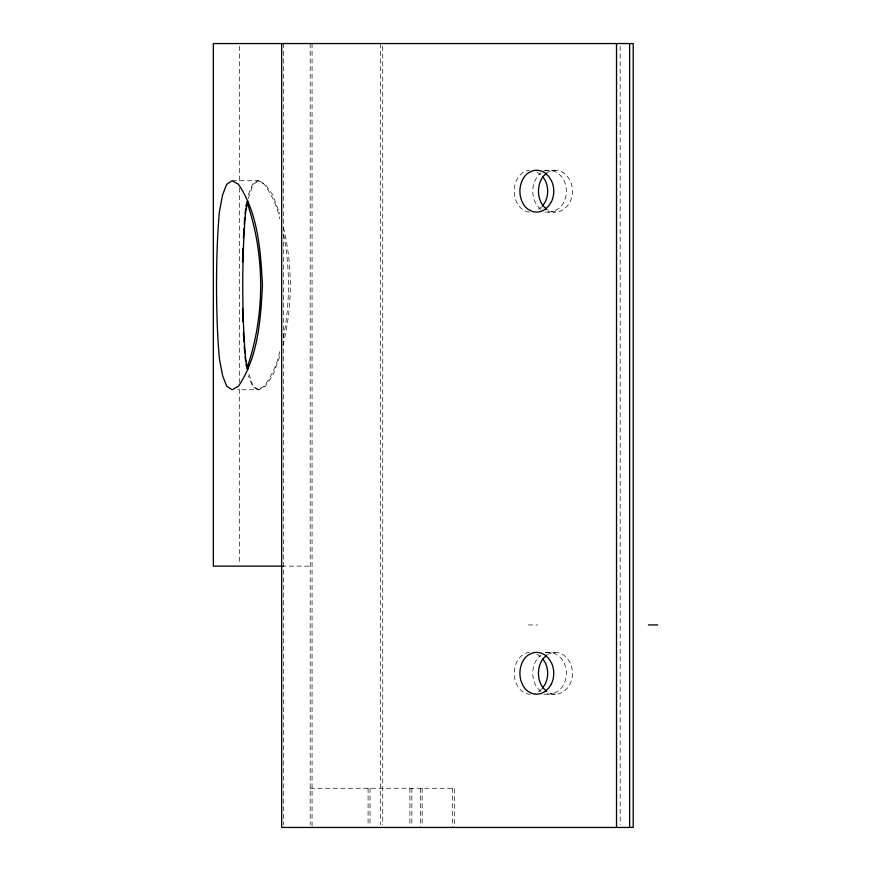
<?xml version="1.0" encoding="UTF-8"?>
<svg xmlns="http://www.w3.org/2000/svg" width="871" height="871" viewBox="0 0 871 871"><rect width="100%" height="100%" fill="white"/><g stroke="black" fill="none" stroke-linecap="round" stroke-linejoin="round"><path stroke-width="0.65" stroke-dasharray="4.36 3.27" d="M283.336 337.513C290.174 303.086 290.174 267.419 283.336 232.993M248.279 198.479L253.167 184.293L259.003 180.733L265.23 184.293L272.677 194.734L279.798 213.994M279.798 356.511L272.677 375.771L265.23 386.212L259.003 389.773L237.565 389.773M279.689 351.71C277.326 364.318 271.534 375.793 264.305 386.212L257.925 389.773L254.931 388.107L252.525 386.212L248.289 375.771M282.933 345.058C292.743 306.135 292.743 264.359 282.933 225.447M248.289 194.734L252.525 184.293L254.931 182.398L257.925 180.733L264.305 184.293C271.534 194.712 277.326 206.187 279.689 218.795M541.729 206.797L536.961 210.336M541.729 688.896L539.04 691.389L534.881 693.479M544.854 170.988C552.639 168.517 560.848 173.59 564.092 180.733A20.664 16.832 -90 0 1 564.092 201.637C560.848 208.779 552.639 213.852 544.854 211.381M545.834 652.923C553.357 650.833 560.968 656.124 564.092 662.831A20.664 16.832 -90 0 1 564.092 683.735C560.848 690.877 552.639 695.951 544.854 693.479M543.82 170.281L555.284 170.281M232.198 180.733L259.003 180.733M545.148 212.089L555.284 212.089M281.681 566.15L312.068 566.15M528.327 624.943L537.559 624.943M545.148 652.379L555.284 652.379M543.82 694.187L555.284 694.187M310.196 788.255L454.586 788.255L454.586 827.45M536.961 172.033L541.729 175.572M536.961 654.132L541.729 657.67M259.003 389.773L253.167 386.212L248.279 372.026M620.185 46.272L620.185 824.728M452.55 788.255L452.495 827.45M422.152 788.255L422.152 824.75M420.443 788.255L420.443 827.45M411.863 788.255L411.863 824.75M409.893 788.255L409.893 824.75M382.717 46.272L382.717 824.75M380.366 43.55L380.366 824.75M370.055 788.255L370.055 824.75M368.085 788.255L368.085 824.75M312.068 43.55L312.068 827.45M310.196 43.55L310.196 824.75M283.391 43.55L283.391 824.728M239.471 46.272L239.471 182.366M239.471 187.809L239.471 382.423M239.471 389.228L239.471 563.428M547.685 654.535A21.405 17.366 -90 0 1 563.875 655.177L567.435 658.498L570.167 662.831A20.675 16.778 -90 0 1 570.167 683.735L567.435 688.068L563.875 691.389A21.405 17.366 90 0 1 547.685 692.031M546.694 173.079A21.405 17.366 -90 0 1 563.875 173.079L567.435 176.399L570.167 180.733A20.675 16.778 -90 0 1 570.167 201.637L567.435 205.97L563.875 209.29A21.405 17.366 90 0 1 547.685 209.933M529.437 212.089A20.948 16.222 90 0 1 514.206 191.185A20.948 16.222 90 0 1 529.437 170.281M530.504 694.231A20.948 16.222 -90 0 1 514.217 673.969A20.948 16.222 -90 0 1 529.437 652.379M540.913 209.323A20.915 16.201 -90 0 1 532.769 191.185A20.915 16.201 -90 0 1 540.913 173.046M540.913 691.422A20.915 16.201 -90 0 1 532.769 673.283A20.915 16.201 -90 0 1 540.913 655.144"/><path stroke-width="1.31" d="M245.676 209.018L245.372 211.348A104.204 10.485 -90 0 0 245.121 213.765M245.981 206.688L246.286 204.358M247.756 200.972L245.698 211.348A104.237 9.94 90 0 0 245.698 359.168L247.756 369.533M246.841 368.651C265.274 315.389 265.274 255.116 246.841 201.854M542.622 205.97L545.366 201.637A20.664 16.832 -90 0 0 545.366 180.733L542.622 176.399M542.622 688.068L545.366 683.735A20.664 16.832 -90 0 0 545.366 662.831L542.622 658.498M546.694 173.079L543.221 176.399A20.85 16.081 90 0 0 543.21 205.97L546.694 209.29M546.694 655.177L543.221 658.498A20.85 16.081 -90 0 0 543.21 688.068L546.694 691.389M282.128 566.15L213.341 566.15L213.341 43.55L633.195 43.55L633.195 827.45L281.681 827.45L281.681 43.55M648.427 624.943L657.659 624.943M245.676 361.487L245.372 359.157A104.204 10.485 -90 0 1 245.121 356.74M245.981 363.817L246.286 366.147M629.635 43.55L629.635 827.45M616.516 43.55L616.516 827.45M244.784 352.907A104.204 10.485 -90 0 1 244.25 346.135M243.956 341.878A104.204 10.485 -90 0 1 243.412 332.482M242.944 321.889A104.204 10.485 -90 0 1 242.53 308.345M242.53 262.149A104.204 10.485 -90 0 1 242.944 248.616M243.412 238.023A104.204 10.485 -90 0 1 243.956 228.616M244.25 224.37A104.204 10.485 -90 0 1 244.784 217.587M262.443 285.253C260.636 319.537 258.252 356.968 238.436 386.212L232.198 389.773L226.71 386.212L222.617 375.771L219.47 359.157A104.237 9.94 90 0 1 219.459 211.326L222.617 194.734L226.71 184.293L232.198 180.733L238.436 184.293C258.252 213.537 260.636 250.957 262.443 285.253M551.463 201.637L548.73 205.97L545.17 209.29A21.416 17.376 -90 0 1 532.127 211.37L528.022 209.29A20.882 16.103 -90 0 1 519.911 191.185A20.882 16.103 -90 0 1 528.011 173.068L532.127 170.988A21.416 17.376 -90 0 1 545.17 173.079L548.73 176.399L551.463 180.733A20.675 16.778 90 0 1 551.463 201.637M551.463 683.735L548.73 688.068L545.17 691.389A21.416 17.376 -90 0 1 532.127 693.468L528.022 691.389A20.882 16.103 -90 0 1 519.911 673.283A20.882 16.103 -90 0 1 528.011 655.166L532.127 653.087A21.416 17.376 -90 0 1 545.17 655.177L548.73 658.498L551.463 662.831A20.675 16.778 -90 0 1 551.463 683.735"/></g></svg>
